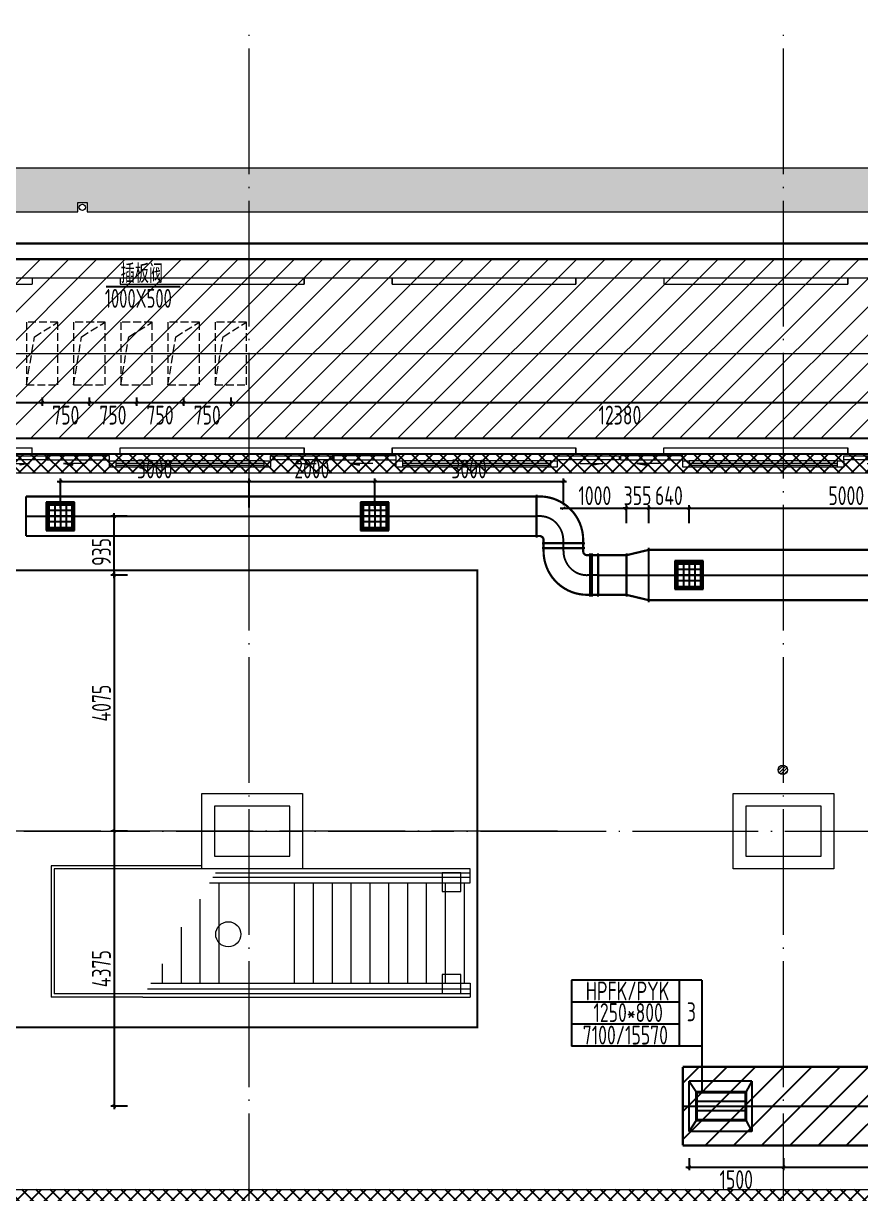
# Model space of a CAD drawing. Extents: x 4 to 13611208, y -605838 to 574722.
# Drawn here: x 13375809 to 13389125, y -14726 to 3890 of the extents above; entities that cross this region are included whole.
import ezdxf
from ezdxf.enums import TextEntityAlignment as Align

# ---------------------------------------------------------------- set-up
doc = ezdxf.new("R2010")
doc.units = 0
doc.header["$LTSCALE"] = 1000
doc.header["$MEASUREMENT"] = 0
for name, pattern in [('_DASH', [0.6, 0.4, -0.2]), ('CENTER2', [28.575, 19.05, -3.175, 3.175, -3.175]), ('CONTINOUS', [0]), ('DASH', [0.35, 0.25, -0.1]), ('DOTE', [2.42, 2, -0.2, 0.02, -0.2])]:
    doc.linetypes.add(name, pattern=pattern)
for name, color, linetype in [('DUCT-D-P中心线', 5, 'CENTER2'), ('DUCT-D-P标注', 7, 'Continuous'), ('DUCT-D-P管', 6, 'Continuous'), ('DUCT-D-P风口', 7, 'Continuous'), ('DUCT-D-S中心线', 5, 'CENTER2'), ('DUCT-D-S标注', 7, 'Continuous'), ('DUCT-D-S法兰', 2, 'Continuous'), ('DUCT-D-S管', 130, 'Continuous'), ('DUCT-D-S管端线', 2, 'Continuous'), ('DUCT-D-S风口', 7, 'Continuous'), ('SDF-标注', 7, 'Continuous')]:
    doc.layers.add(name, color=color, linetype=linetype)
for name, color, linetype, lineweight in [('PSD', 8, 'Continuous', 5), ('SDF-风管', 3, 'Continuous', 20), ('STRAIN', 8, 'Continuous', 5), ('建筑底图', 8, 'Continuous', 13)]:
    doc.layers.add(name, color=color, linetype=linetype, lineweight=lineweight)
doc.styles.add('67', font='gbenor.shx', dxfattribs={"width": 0.7, "bigfont": 'hztxt.shx'})
doc.styles.add('du', font='gbenor.shx', dxfattribs={"width": 0.8, "bigfont": 'hztxt.shx'})
doc.styles.add('RS9', font='gbenor.shx', dxfattribs={"width": 0.8, "height": 300, "bigfont": 'hztxt.shx'})
doc.dimstyles.new('67', dxfattribs={"dimscale": 100, "dimtxt": 3, "dimasz": 0.5, "dimexe": 0.5, "dimexo": 2, "dimgap": 0.5, "dimtad": 2, "dimdec": 0, "dimrnd": 5, "dimzin": 0, "dimdsep": 46, "dimtxsty": 'du', "dimblk": 'ARCHTICK', "dimcen": 0, "dimdle": 0.5, "dimclrd": 256, "dimclre": 256, "dimclrt": 256, "dimazin": 0, "dimtfac": 1, "dimtdec": 0, "dimtix": 1, "dimtmove": 2, "dimatfit": 3, "dimfxl": 100, "dimtolj": 1, "dimtzin": 0, "dimlwd": -1, "dimlwe": -1, "dimarcsym": 0})
pattern_1 = [(45, (-753263.78, -1134969.75), (-33.6759605, 33.6759605), [])]

# ---------------------------------------------------------------- blocks, each defined once
blk = doc.blocks.new('A$C6AAC3FDD')
at = {"layer": 'STRAIN'}
for p, q in [((70462, 2800), (92342, 2800)), ((72052, 2800), (72052, 2700)), ((73452, 2800), (73452, 2700)), ((76377, 2700), (76377, 2800)), ((76377, 2800), (76377, 2700)), ((77777, 2700), (77777, 2800)), ((77777, 2800), (77777, 2700)), ((80702, 2800), (80702, 2700)), ((80702, 2700), (80702, 2800)), ((82102, 2800), (82102, 2700)), ((85027, 2700), (85027, 2800)), ((85027, 2800), (85027, 2700)), ((70562, 2700), (72052, 2700)), ((73452, 2700), (76377, 2700)), ((77777, 2700), (80702, 2700)), ((82102, 2700), (85027, 2700)), ((70562, 100), (72052, 100)), ((72052, 0), (72052, 100)), ((73452, 100), (76377, 100)), ((73452, 0), (73452, 100)), ((76377, 100), (76377, 0)), ((76377, 0), (76377, 100)), ((77777, 100), (80702, 100)), ((77777, 100), (77777, 0)), ((77777, 0), (77777, 100)), ((80702, 0), (80702, 100)), ((80702, 100), (80702, 0)), ((82102, 100), (85027, 100)), ((82102, 0), (82102, 100)), ((85027, 100), (85027, 0)), ((85027, 0), (85027, 100)), ((70462, 0), (92342, 0))]:
    blk.add_line(p, q, dxfattribs=at)
blk = doc.blocks.new('新块')
at = {"layer": 'PSD', "color": 8}
for p, q in [((-1630, 60), (-1270, 60)), ((-1270, 60), (-1418, 34)), ((-1418, 34), (-1418, 60)), ((-730, 60), (-582, 34)), ((-370, 60), (-730, 60)), ((-582, 34), (-582, 60))]:
    blk.add_line(p, q, dxfattribs=at)
for points in [[(-2000, 180), (-1010, 180), (-1010, 120), (-2000, 120)], [(0, 180), (-990, 180), (-990, 120), (0, 120)]]:
    blk.add_lwpolyline(points, close=True, dxfattribs=at)
for points in [[(-1418, 34), (-1418, 60), (-1270, 60)], [(-582, 34), (-582, 60), (-730, 60)]]:
    blk.add_solid(points, dxfattribs=at)
blk = doc.blocks.new('PSD')
at = {"layer": 'PSD', "color": 8}
for p, q in [((74262, 4268), (74362, 4268)), ((74262, 4168), (74262, 4268)), ((74362, 4168), (74262, 4168)), ((74362, 4268), (74362, 4168)), ((76722, 4268), (74362, 4268)), ((74362, 4235), (76722, 4235)), ((74362, 4201), (76722, 4201)), ((76722, 4168), (74362, 4168)), ((81282, 4268), (78922, 4268)), ((78922, 4235), (81282, 4235)), ((78922, 4201), (81282, 4201)), ((81282, 4168), (78922, 4168)), ((85842, 4268), (83482, 4268)), ((83482, 4235), (85842, 4235)), ((83482, 4201), (85842, 4201)), ((85842, 4168), (83482, 4168))]:
    blk.add_line(p, q, dxfattribs=at)
for points in [[(76822, 4168), (76722, 4168), (76722, 4268), (76822, 4268)], [(78923, 4168), (78822, 4168), (78822, 4268), (78923, 4268)], [(81382, 4168), (81282, 4168), (81282, 4268), (81382, 4268)], [(83483, 4168), (83382, 4168), (83382, 4268), (83483, 4268)], [(85942, 4168), (85842, 4168), (85842, 4268), (85942, 4268)]]:
    blk.add_lwpolyline(points, close=True, dxfattribs=at)
at = {"color": 8, "xscale": -1}
for p in [(72262, 4168), (76822, 4168), (81382, 4168), (85942, 4168)]:
    blk.add_blockref('新块', p, dxfattribs=at)
blk = doc.blocks.new('_FZHK')
blk.add_lwpolyline([(-0.5, -0.5), (0.5, -0.5), (0.5, 0.5), (-0.5, 0.5)], close=True)
blk = doc.blocks.new('_YZHK')
blk.add_circle((0, 0), 0.5)
blk = doc.blocks.new('王家畈站给排水平面图20120703-地漏')
at = {"ltscale": 10}
h = blk.add_hatch(dxfattribs=at)
h.set_pattern_fill('ANSI31', color=256, scale=15, style=0)
h.set_pattern_definition(pattern_1)
h.paths.add_polyline_path([(100, 0, 1), (-100, 0, 1)])
blk.add_circle((0, 0), 100)
blk = doc.blocks.new('光谷四路给排水孔洞20150518-地漏')
at = {"ltscale": 10}
h = blk.add_hatch(dxfattribs=at)
h.set_pattern_fill('ANSI31', color=256, scale=15, style=0)
h.set_pattern_definition(pattern_1)
h.paths.add_polyline_path([(100, 0, 1), (-100, 0, 1)])
blk.add_circle((0, 0), 100)
blk = doc.blocks.new('_FZH')
blk.add_lwpolyline([(-0.5, -0.5), (0.5, -0.5), (0.5, 0.5), (-0.5, 0.5)], close=True)
blk = doc.blocks.new('_ArchTick')
at = {"color": 0, "linetype": 'ByBlock', "const_width": 0.4}
blk.add_lwpolyline([(-0.5, -0.5), (0.5, 0.5)], dxfattribs=at)
blk = doc.blocks.new('*D540')
at = {"layer": 'DUCT-D-S标注', "transparency": 16777216}
for p, q in [((13376397, -3823), (13376397, -3348)), ((13379397, -3813), (13379397, -3348)), ((13376347, -3398), (13379447, -3398))]:
    blk.add_line(p, q, dxfattribs=at)
at = {"layer": 'DUCT-D-S标注', "transparency": 16777216, "xscale": 50, "yscale": 50, "zscale": 50, "rotation": 180}
blk.add_blockref('_ArchTick', (13376397, -3398), dxfattribs=at)
at = {"layer": 'DUCT-D-S标注', "transparency": 16777216, "xscale": 50, "yscale": 50, "zscale": 50}
blk.add_blockref('_ArchTick', (13379397, -3398), dxfattribs=at)
at = {"layer": 'DUCT-D-S标注', "transparency": 16777216, "insert": (13377897, -3198), "char_height": 300, "attachment_point": 5, "style": 'du'}
blk.add_mtext('\\A1;3000', dxfattribs=at)
blk = doc.blocks.new('*D541')
at = {"layer": 'DUCT-D-S标注', "transparency": 16777216}
for p, q in [((13379397, -3813), (13379397, -3348)), ((13381397, -3823), (13381397, -3348)), ((13379347, -3398), (13381447, -3398))]:
    blk.add_line(p, q, dxfattribs=at)
at = {"layer": 'DUCT-D-S标注', "transparency": 16777216, "xscale": 50, "yscale": 50, "zscale": 50, "rotation": 180}
blk.add_blockref('_ArchTick', (13379397, -3398), dxfattribs=at)
at = {"layer": 'DUCT-D-S标注', "transparency": 16777216, "xscale": 50, "yscale": 50, "zscale": 50}
blk.add_blockref('_ArchTick', (13381397, -3398), dxfattribs=at)
at = {"layer": 'DUCT-D-S标注', "transparency": 16777216, "insert": (13380397, -3198), "char_height": 300, "attachment_point": 5, "style": 'du'}
blk.add_mtext('\\A1;2000', dxfattribs=at)
blk = doc.blocks.new('*D542')
at = {"layer": 'DUCT-D-S标注', "transparency": 16777216}
for p, q in [((13381397, -3823), (13381397, -3348)), ((13384398, -3750), (13384398, -3348)), ((13381347, -3398), (13384448, -3398))]:
    blk.add_line(p, q, dxfattribs=at)
at = {"layer": 'DUCT-D-S标注', "transparency": 16777216, "xscale": 50, "yscale": 50, "zscale": 50, "rotation": 180}
blk.add_blockref('_ArchTick', (13381397, -3398), dxfattribs=at)
at = {"layer": 'DUCT-D-S标注', "transparency": 16777216, "xscale": 50, "yscale": 50, "zscale": 50}
blk.add_blockref('_ArchTick', (13384398, -3398), dxfattribs=at)
at = {"layer": 'DUCT-D-S标注', "transparency": 16777216, "insert": (13382897, -3198), "char_height": 300, "attachment_point": 5, "style": 'du'}
blk.add_mtext('\\A1;3000', dxfattribs=at)
blk = doc.blocks.new('*D543')
at = {"layer": 'DUCT-D-S标注', "transparency": 16777216}
for p, q in [((13386347, -3823), (13391447, -3823)), ((13386397, -4060), (13386397, -3773)), ((13391397, -4060), (13391397, -3773))]:
    blk.add_line(p, q, dxfattribs=at)
at = {"layer": 'DUCT-D-S标注', "transparency": 16777216, "xscale": 50, "yscale": 50, "zscale": 50, "rotation": 180}
blk.add_blockref('_ArchTick', (13386397, -3823), dxfattribs=at)
at = {"layer": 'DUCT-D-S标注', "transparency": 16777216, "xscale": 50, "yscale": 50, "zscale": 50}
blk.add_blockref('_ArchTick', (13391397, -3823), dxfattribs=at)
at = {"layer": 'DUCT-D-S标注', "transparency": 16777216, "insert": (13388897, -3623), "char_height": 300, "attachment_point": 5, "style": 'du'}
blk.add_mtext('\\A1;5000', dxfattribs=at)
blk = doc.blocks.new('*D553')
at = {"layer": 'DUCT-D-P标注', "transparency": 16777216}
for p, q in [((13386347, -14304), (13387947, -14304)), ((13386397, -14160), (13386397, -14354)), ((13387897, -14160), (13387897, -14354))]:
    blk.add_line(p, q, dxfattribs=at)
at = {"layer": 'DUCT-D-P标注', "transparency": 16777216, "xscale": 50, "yscale": 50, "zscale": 50, "rotation": 180}
blk.add_blockref('_ArchTick', (13386397, -14304), dxfattribs=at)
at = {"layer": 'DUCT-D-P标注', "transparency": 16777216, "xscale": 50, "yscale": 50, "zscale": 50}
blk.add_blockref('_ArchTick', (13387897, -14304), dxfattribs=at)
at = {"layer": 'DUCT-D-P标注', "transparency": 16777216, "insert": (13387147, -14504), "char_height": 300, "attachment_point": 5, "style": 'du'}
blk.add_mtext('\\A1;1500', dxfattribs=at)
blk = doc.blocks.new('*D554')
at = {"layer": 'DUCT-D-P标注', "transparency": 16777216}
for p, q in [((13387847, -14304), (13391447, -14304)), ((13387897, -14160), (13387897, -14354)), ((13391397, -14160), (13391397, -14354))]:
    blk.add_line(p, q, dxfattribs=at)
at = {"layer": 'DUCT-D-P标注', "transparency": 16777216, "xscale": 50, "yscale": 50, "zscale": 50, "rotation": 180}
blk.add_blockref('_ArchTick', (13387897, -14304), dxfattribs=at)
at = {"layer": 'DUCT-D-P标注', "transparency": 16777216, "xscale": 50, "yscale": 50, "zscale": 50}
blk.add_blockref('_ArchTick', (13391397, -14304), dxfattribs=at)
at = {"layer": 'DUCT-D-P标注', "transparency": 16777216, "insert": (13389647, -14504), "char_height": 300, "attachment_point": 5, "style": 'du'}
blk.add_mtext('\\A1;3500', dxfattribs=at)
blk = doc.blocks.new('*D578')
at = {"layer": 'SDF-标注', "ltscale": 0.5, "transparency": 16777216}
for p, q in [((13371637, -2142), (13376157, -2142)), ((13371687, -2060), (13371687, -2192)), ((13376107, -2060), (13376107, -2192))]:
    blk.add_line(p, q, dxfattribs=at)
at = {"layer": 'SDF-标注', "ltscale": 0.5, "transparency": 16777216, "xscale": 50, "yscale": 50, "zscale": 50, "rotation": 180}
blk.add_blockref('_ArchTick', (13371687, -2142), dxfattribs=at)
at = {"layer": 'SDF-标注', "ltscale": 0.5, "transparency": 16777216, "xscale": 50, "yscale": 50, "zscale": 50}
blk.add_blockref('_ArchTick', (13376107, -2142), dxfattribs=at)
at = {"layer": 'SDF-标注', "ltscale": 0.5, "transparency": 16777216, "insert": (13373897, -2342), "char_height": 300, "attachment_point": 5, "style": 'du'}
blk.add_mtext('\\A1;4420', dxfattribs=at)
blk = doc.blocks.new('*D579')
at = {"layer": 'SDF-标注', "ltscale": 0.5, "transparency": 16777216}
for p, q in [((13376057, -2142), (13376907, -2142)), ((13376107, -2060), (13376107, -2192)), ((13376857, -2060), (13376857, -2192))]:
    blk.add_line(p, q, dxfattribs=at)
at = {"layer": 'SDF-标注', "ltscale": 0.5, "transparency": 16777216, "xscale": 50, "yscale": 50, "zscale": 50, "rotation": 180}
blk.add_blockref('_ArchTick', (13376107, -2142), dxfattribs=at)
at = {"layer": 'SDF-标注', "ltscale": 0.5, "transparency": 16777216, "xscale": 50, "yscale": 50, "zscale": 50}
blk.add_blockref('_ArchTick', (13376857, -2142), dxfattribs=at)
at = {"layer": 'SDF-标注', "ltscale": 0.5, "transparency": 16777216, "insert": (13376482, -2342), "char_height": 300, "attachment_point": 5, "style": 'du'}
blk.add_mtext('\\A1;750', dxfattribs=at)
blk = doc.blocks.new('*D580')
at = {"layer": 'SDF-标注', "ltscale": 0.5, "transparency": 16777216}
for p, q in [((13376807, -2142), (13377657, -2142)), ((13376857, -2060), (13376857, -2192)), ((13377607, -2060), (13377607, -2192))]:
    blk.add_line(p, q, dxfattribs=at)
at = {"layer": 'SDF-标注', "ltscale": 0.5, "transparency": 16777216, "xscale": 50, "yscale": 50, "zscale": 50, "rotation": 180}
blk.add_blockref('_ArchTick', (13376857, -2142), dxfattribs=at)
at = {"layer": 'SDF-标注', "ltscale": 0.5, "transparency": 16777216, "xscale": 50, "yscale": 50, "zscale": 50}
blk.add_blockref('_ArchTick', (13377607, -2142), dxfattribs=at)
at = {"layer": 'SDF-标注', "ltscale": 0.5, "transparency": 16777216, "insert": (13377232, -2342), "char_height": 300, "attachment_point": 5, "style": 'du'}
blk.add_mtext('\\A1;750', dxfattribs=at)
blk = doc.blocks.new('*D581')
at = {"layer": 'SDF-标注', "ltscale": 0.5, "transparency": 16777216}
for p, q in [((13377557, -2142), (13378407, -2142)), ((13377607, -2060), (13377607, -2192)), ((13378357, -2060), (13378357, -2192))]:
    blk.add_line(p, q, dxfattribs=at)
at = {"layer": 'SDF-标注', "ltscale": 0.5, "transparency": 16777216, "xscale": 50, "yscale": 50, "zscale": 50, "rotation": 180}
blk.add_blockref('_ArchTick', (13377607, -2142), dxfattribs=at)
at = {"layer": 'SDF-标注', "ltscale": 0.5, "transparency": 16777216, "xscale": 50, "yscale": 50, "zscale": 50}
blk.add_blockref('_ArchTick', (13378357, -2142), dxfattribs=at)
at = {"layer": 'SDF-标注', "ltscale": 0.5, "transparency": 16777216, "insert": (13377982, -2342), "char_height": 300, "attachment_point": 5, "style": 'du'}
blk.add_mtext('\\A1;750', dxfattribs=at)
blk = doc.blocks.new('*D582')
at = {"layer": 'SDF-标注', "ltscale": 0.5, "transparency": 16777216}
for p, q in [((13378307, -2142), (13379157, -2142)), ((13378357, -2060), (13378357, -2192)), ((13379107, -2060), (13379107, -2192))]:
    blk.add_line(p, q, dxfattribs=at)
at = {"layer": 'SDF-标注', "ltscale": 0.5, "transparency": 16777216, "xscale": 50, "yscale": 50, "zscale": 50, "rotation": 180}
blk.add_blockref('_ArchTick', (13378357, -2142), dxfattribs=at)
at = {"layer": 'SDF-标注', "ltscale": 0.5, "transparency": 16777216, "xscale": 50, "yscale": 50, "zscale": 50}
blk.add_blockref('_ArchTick', (13379107, -2142), dxfattribs=at)
at = {"layer": 'SDF-标注', "ltscale": 0.5, "transparency": 16777216, "insert": (13378732, -2342), "char_height": 300, "attachment_point": 5, "style": 'du'}
blk.add_mtext('\\A1;750', dxfattribs=at)
blk = doc.blocks.new('*D583')
at = {"layer": 'SDF-标注', "ltscale": 0.5, "transparency": 16777216}
for p, q in [((13379057, -2142), (13391537, -2142)), ((13379107, -2060), (13379107, -2192)), ((13391487, -2060), (13391487, -2192))]:
    blk.add_line(p, q, dxfattribs=at)
at = {"layer": 'SDF-标注', "ltscale": 0.5, "transparency": 16777216, "xscale": 50, "yscale": 50, "zscale": 50, "rotation": 180}
blk.add_blockref('_ArchTick', (13379107, -2142), dxfattribs=at)
at = {"layer": 'SDF-标注', "ltscale": 0.5, "transparency": 16777216, "xscale": 50, "yscale": 50, "zscale": 50}
blk.add_blockref('_ArchTick', (13391487, -2142), dxfattribs=at)
at = {"layer": 'SDF-标注', "ltscale": 0.5, "transparency": 16777216, "insert": (13385297, -2342), "char_height": 300, "attachment_point": 5, "style": 'du'}
blk.add_mtext('\\A1;12380', dxfattribs=at)
blk = doc.blocks.new('*D653')
at = {"layer": 'DUCT-D-S标注', "transparency": 16777216}
for p, q in [((13377250, -4835), (13377250, -9010)), ((13377466, -4885), (13377200, -4885)), ((13377466, -8960), (13377200, -8960))]:
    blk.add_line(p, q, dxfattribs=at)
at = {"layer": 'DUCT-D-S标注', "transparency": 16777216, "xscale": 50, "yscale": 50, "zscale": 50}
for p, rotation in [((13377250, -4885), 90), ((13377250, -8960), 270)]:
    blk.add_blockref('_ArchTick', p, dxfattribs=dict(at, rotation=rotation))
at = {"layer": 'DUCT-D-S标注', "transparency": 16777216, "insert": (13377050, -6923), "char_height": 300, "attachment_point": 5, "rotation": 90, "style": 'du'}
blk.add_mtext('\\A1;4075', dxfattribs=at)
blk = doc.blocks.new('*D654')
at = {"layer": 'DUCT-D-P标注', "transparency": 16777216}
for p, q in [((13377250, -8910), (13377250, -13385)), ((13377466, -8960), (13377200, -8960)), ((13377466, -13335), (13377200, -13335))]:
    blk.add_line(p, q, dxfattribs=at)
at = {"layer": 'DUCT-D-P标注', "transparency": 16777216, "xscale": 50, "yscale": 50, "zscale": 50}
for p, rotation in [((13377250, -8960), 90), ((13377250, -13335), 270)]:
    blk.add_blockref('_ArchTick', p, dxfattribs=dict(at, rotation=rotation))
at = {"layer": 'DUCT-D-P标注', "transparency": 16777216, "insert": (13377050, -11148), "char_height": 300, "attachment_point": 5, "rotation": 90, "style": 'du'}
blk.add_mtext('\\A1;4375', dxfattribs=at)
blk = doc.blocks.new('*D662')
at = {"layer": 'DUCT-D-S标注', "transparency": 16777216}
for p, q in [((13385399, -3823), (13385349, -3823)), ((13385399, -4060), (13385399, -3773)), ((13385399, -3823), (13385755, -3823)), ((13385755, -4060), (13385755, -3773)), ((13385755, -3823), (13385805, -3823))]:
    blk.add_line(p, q, dxfattribs=at)
at = {"layer": 'DUCT-D-S标注', "transparency": 16777216, "xscale": 50, "yscale": 50, "zscale": 50}
blk.add_blockref('_ArchTick', (13385399, -3823), dxfattribs=at)
at = {"layer": 'DUCT-D-S标注', "transparency": 16777216, "xscale": 50, "yscale": 50, "zscale": 50, "rotation": 180}
blk.add_blockref('_ArchTick', (13385755, -3823), dxfattribs=at)
at = {"layer": 'DUCT-D-S标注', "transparency": 16777216, "insert": (13385577, -3623), "char_height": 300, "attachment_point": 5, "style": 'du'}
blk.add_mtext('\\A1;355', dxfattribs=at)
blk = doc.blocks.new('*D663')
at = {"layer": 'DUCT-D-S标注', "transparency": 16777216}
for p, q in [((13385705, -3823), (13386447, -3823)), ((13385755, -4060), (13385755, -3773)), ((13386397, -4060), (13386397, -3773))]:
    blk.add_line(p, q, dxfattribs=at)
at = {"layer": 'DUCT-D-S标注', "transparency": 16777216, "xscale": 50, "yscale": 50, "zscale": 50, "rotation": 180}
blk.add_blockref('_ArchTick', (13385755, -3823), dxfattribs=at)
at = {"layer": 'DUCT-D-S标注', "transparency": 16777216, "xscale": 50, "yscale": 50, "zscale": 50}
blk.add_blockref('_ArchTick', (13386397, -3823), dxfattribs=at)
at = {"layer": 'DUCT-D-S标注', "transparency": 16777216, "insert": (13386076, -3623), "char_height": 300, "attachment_point": 5, "style": 'du'}
blk.add_mtext('\\A1;640', dxfattribs=at)
blk = doc.blocks.new('A$C321F08AF')
at = {"layer": '建筑底图', "color": 0, "linetype": 'DASH', "ltscale": 0.5}
for points in [[(1960, -2450), (1960, -3450), (2460, -3450), (2460, -2450)], [(2710, -2450), (2710, -3450), (3210, -3450), (3210, -2450)], [(3460, -2450), (3460, -3450), (3960, -3450), (3960, -2450)], [(4210, -2450), (4210, -3450), (4710, -3450), (4710, -2450)], [(4960, -2450), (4960, -3450), (5460, -3450), (5460, -2450)]]:
    blk.add_lwpolyline(points, close=True, dxfattribs=at)
for points in [[(1960, -3450), (2087, -2686), (2460, -2450)], [(2710, -3450), (2837, -2686), (3210, -2450)], [(3460, -3450), (3587, -2686), (3960, -2450)], [(4210, -3450), (4337, -2686), (4710, -2450)], [(4960, -3450), (5087, -2686), (5460, -2450)]]:
    blk.add_lwpolyline(points, dxfattribs=at)
blk = doc.blocks.new('*D1787')
at = {"layer": 'DUCT-D-S标注', "transparency": 16777216}
for p, q in [((13384348, -3823), (13385449, -3823)), ((13384398, -3750), (13384398, -3773)), ((13385399, -3860), (13385399, -3773))]:
    blk.add_line(p, q, dxfattribs=at)
at = {"layer": 'DUCT-D-S标注', "transparency": 16777216, "xscale": 50, "yscale": 50, "zscale": 50, "rotation": 180}
blk.add_blockref('_ArchTick', (13384398, -3823), dxfattribs=at)
at = {"layer": 'DUCT-D-S标注', "transparency": 16777216, "xscale": 50, "yscale": 50, "zscale": 50}
blk.add_blockref('_ArchTick', (13385399, -3823), dxfattribs=at)
at = {"layer": 'DUCT-D-S标注', "transparency": 16777216, "insert": (13384898, -3623), "char_height": 300, "attachment_point": 5, "style": 'du'}
blk.add_mtext('\\A1;1000', dxfattribs=at)
blk = doc.blocks.new('*D1788')
at = {"layer": 'DUCT-D-S标注', "transparency": 16777216}
for p, q in [((13377250, -4935), (13377250, -3900)), ((13377458, -3950), (13377200, -3950)), ((13377466, -4885), (13377200, -4885))]:
    blk.add_line(p, q, dxfattribs=at)
at = {"layer": 'DUCT-D-S标注', "transparency": 16777216, "xscale": 50, "yscale": 50, "zscale": 50}
for p, rotation in [((13377250, -3950), 90), ((13377250, -4885), 270)]:
    blk.add_blockref('_ArchTick', p, dxfattribs=dict(at, rotation=rotation))
at = {"layer": 'DUCT-D-S标注', "transparency": 16777216, "insert": (13377050, -4518), "char_height": 300, "attachment_point": 5, "rotation": 90, "style": 'du'}
blk.add_mtext('\\A1;935', dxfattribs=at)
blk = doc.blocks.new('$风口$00000107')
for p, q in [((100, 100), (-100, 100)), ((-100, 100), (-88, 88)), ((-100, 100), (-100, -100)), ((88, 88), (-88, 88)), ((-88, 88), (-88, -88)), ((-88, 88), (-80, 80)), ((80, 80), (88, 88)), ((100, 100), (88, 88)), ((88, -88), (88, 88)), ((100, -100), (100, 100)), ((-80, 80), (80, 80)), ((-80, -80), (-80, 80)), ((80, 40), (-80, 40)), ((-40, 80), (-40, -80)), ((0, 80), (0, -80)), ((40, 80), (40, -80)), ((80, 80), (80, -80)), ((-88, -88), (-80, -80)), ((80, 0), (-80, 0)), ((80, -40), (-80, -40)), ((-80, -80), (80, -80)), ((80, -80), (88, -88)), ((-100, -100), (-88, -88)), ((-100, -100), (100, -100)), ((88, -88), (-88, -88)), ((100, -100), (88, -88))]:
    blk.add_line(p, q)
blk = doc.blocks.new('$风口$00000108')
for p, q in [((-250, 135), (-190, 75)), ((-250, -135), (-250, 135)), ((250, 135), (200, 75)), ((250, 135), (250, -135)), ((200, 25), (-190, 25)), ((200, -25), (-190, -25)), ((-250, -135), (-190, -75)), ((200, -75), (250, -135)), ((250, -135), (-250, -135))]:
    blk.add_line(p, q)
at = {"linetype": 'Continuous'}
blk.add_line((250, 135), (-250, 135), dxfattribs=at)
at = {"lineweight": 40}
for p, q in [((-190, 75), (200, 75)), ((-190, -75), (-190, 75)), ((200, 75), (200, -75)), ((-190, -75), (200, -75))]:
    blk.add_line(p, q, dxfattribs=at)

msp = doc.modelspace()

# ---------------------------------------------------------------- hatches: boundary and pattern name
at = {"layer": 'DUCT-D-P管'}
h = msp.add_hatch(dxfattribs=at)
h.set_pattern_fill('ANSI31', color=8, scale=200)
h.set_pattern_definition([(45, (0, -64034.87), (-224.506403, 224.506403), [])])
h.paths.add_polyline_path([(13431147.1, -9760.3), (13429822.3, -9760.3), (13429822.3, -10385.3), (13431147.1, -10385.3)])
h.paths.add_polyline_path([(13431147.1, -10385.3), (13429822.3, -10385.3), (13429822.3, -11010.3), (13431147.1, -11010.3)])
edge = h.paths.add_edge_path()
edge.add_line((13429822.1, -9760.3), (13428272.1, -9760.3))
edge.add_line((13428272.1, -9760.3), (13428272.1, -11310.3))
edge.add_line((13428272.1, -11310.3), (13428897.1, -11310.3))
edge.add_line((13428897.1, -11310.3), (13428897.1, -11260.3))
edge.add_arc((13429772.1, -11260.3), 875, 90, 180, ccw=False)
edge.add_line((13429772.1, -10385.3), (13429822.1, -10385.3))
edge.add_line((13429822.1, -10385.3), (13429822.1, -9760.3))
edge = h.paths.add_edge_path(flags=17)
edge.add_line((13429822.1, -10385.3), (13429772.1, -10385.3))
edge.add_arc((13429772.1, -11260.3), 875, 90, 180)
edge.add_line((13428897.1, -11260.3), (13428897.1, -11310.3))
edge.add_line((13428897.1, -11310.3), (13429522.1, -11310.3))
edge.add_line((13429522.1, -11310.3), (13429522.1, -11260.3))
edge.add_arc((13429772.1, -11260.3), 250, 90, 180, ccw=False)
edge.add_line((13429772.1, -11010.3), (13429822.1, -11010.3))
edge.add_line((13429822.1, -11010.3), (13429822.1, -10385.3))
h.paths.add_polyline_path([(13428897.1, -11310.5), (13428272.1, -11310.5), (13428272.1, -12410.1), (13428897.1, -12410.1)])
h.paths.add_polyline_path([(13429522.1, -11310.5), (13428897.1, -11310.5), (13428897.1, -12410.1), (13429522.1, -12410.1)])
edge = h.paths.add_edge_path()
edge.add_line((13428897.1, -12460.3), (13428897.1, -12410.3))
edge.add_line((13428897.1, -12410.3), (13428272.1, -12410.3))
edge.add_line((13428272.1, -12410.3), (13428272.1, -12460.3))
edge.add_arc((13428022.1, -12460.3), 250, -90, 0, ccw=False)
edge.add_line((13428022.1, -12710.3), (13427972.1, -12710.3))
edge.add_line((13427972.1, -12710.3), (13427972.1, -13335.3))
edge.add_line((13427972.1, -13335.3), (13428022.1, -13335.3))
edge.add_arc((13428022.1, -12460.3), 875, 270, 360)
edge = h.paths.add_edge_path()
edge.add_line((13429522.1, -12410.3), (13428897.1, -12410.3))
edge.add_line((13428897.1, -12410.3), (13428897.1, -12460.3))
edge.add_arc((13428022.1, -12460.3), 875, 270, 360, ccw=False)
edge.add_line((13428022.1, -13335.3), (13427972.1, -13335.3))
edge.add_line((13427972.1, -13335.3), (13427972.1, -13960.3))
edge.add_line((13427972.1, -13960.3), (13429522.1, -13960.3))
edge.add_line((13429522.1, -13960.3), (13429522.1, -12410.3))
h.paths.add_polyline_path([(13427971.9, -12710.3), (13386297.1, -12710.3), (13386297.1, -13335.3), (13427971.9, -13335.3)])
h.paths.add_polyline_path([(13427971.9, -13335.3), (13386297.1, -13335.3), (13386297.1, -13960.3), (13427971.9, -13960.3)])
at = {"layer": '建筑底图'}
h = msp.add_hatch(dxfattribs=at)
h.set_pattern_fill('钢筋混凝土', color=8, scale=100, style=0)
h.set_pattern_definition([(45, (793255.26, 9e-08), (-176.7766953, 176.7766953), []), (50, (793255.26, 9e-08), (717.260183, -62.752135), [75, -825]), (355, (793255.26, 9e-08), (-138.751334, 752.192134), [60, -660]), (100.4514, (793315, -5.2), (578.50938, 689.439542), [63.74019, -701.14211]), (46.1842, (793255.26, 200), (1067.24105, -165.519014), [112.5, -1237.5]), (96.6356, (793344.2, 186.2), (934.662706, 974.11787), [95.61029, -1051.713]), (351.1842, (793255.3, 200), (934.661945, 974.1186), [90, -990]), (21, (793355.26, 150), (596.907052, -402.61889), [75, -825]), (326, (793355.26, 150), (243.31533, 725.150045), [60, -660]), (71.4514, (793405, 116.45), (840.22263, 322.530497), [63.74019, -701.14211]), (37.5, (793255.26, 9e-08), (12.1598553, 332.893854), [0, -652, 0, -670, 0, -662.5]), (7.5, (793255.26, 9e-08), (263.069537, 394.411712), [0, -382, 0, -637, 0, -252.5]), (327.5, (793032.26, 9e-08), (533.822436, -22.554872), [0, -250, 0, -780, 0, -1035]), (317.5, (792932.26, 9e-08), (583.18617, 100.104982), [0, -325, 0, -518, 0, -735])])
h.paths.add_polyline_path([(13122497.4, -13710.3), (13121697.4, -13710.3), (13121697.4, -15460.3), (13121787.4, -17303.4), (13122586.5, -17265.7), (13122497.4, -15440.7)])
h.paths.add_polyline_path([(13121697.4, -4210.3), (13122497.4, -4210.3), (13122497.4, -2478.9), (13122573.5, -843.5), (13121774.4, -806.3), (13121697.4, -2460.3)])
h.paths.add_polyline_path([(13168947.4, -21010.3), (13168947.4, -21710.3), (13207597.4, -21710.3), (13207597.4, -20160.3), (13281197.4, -20160.3), (13281197.4, -19460.3), (13206897.4, -19460.3), (13206897.4, -21010.3)])
h.paths.add_polyline_path([(13168947.4, 3789.7), (13168947.4, 3089.7), (13206897.4, 3089.7), (13206897.4, 1539.7), (13281197.4, 1539.7), (13281197.4, 2239.7), (13207597.4, 2239.7), (13207597.4, 3789.7)])
h.paths.add_polyline_path([(13473697.4, -4551.4), (13472897.4, -4551.4), (13472897.4, -13160.3), (13473697.4, -13160.3)])
h.paths.add_polyline_path([(13473697.4, 2261.9), (13472897.4, 2261.9), (13472897.4, 2248.6), (13473697.4, 2248.6)])
h.paths.add_polyline_path([(13354022.4, 889.7), (13354022.4, 1039.7), (13354172.4, 1039.7), (13354172.4, 889.7), (13376672.4, 889.7), (13376672.4, 1039.7), (13376822.4, 1039.7), (13376822.4, 889.7), (13398547.4, 889.7), (13398547.4, 1039.7), (13398697.4, 1039.7), (13398697.4, 889.7), (13422497.4, 889.7), (13422497.4, 1089.7), (13453297.4, 1089.7), (13453297.4, 1789.7), (13421797.4, 1789.7), (13421797.4, 1589.7), (13349146.3, 1589.7), (13349146.3, 889.7)])
h.paths.add_polyline_path([(13332922.4, 889.7), (13332922.4, 1039.7), (13333072.4, 1039.7), (13333072.4, 889.7), (13349146.3, 889.7), (13349146.3, 1589.7), (13311597.4, 1589.7), (13311597.4, 889.7)])
h.paths.add_polyline_path([(13332922.4, -18960.3), (13332922.4, -18810.3), (13311597.4, -18810.3), (13311597.4, -19510.3), (13349146.3, -19510.3), (13349146.3, -18810.3), (13333072.4, -18810.3), (13333072.4, -18960.3)])
h.paths.add_polyline_path([(13376672.4, -18960.3), (13376672.4, -18810.3), (13354172.4, -18810.3), (13354172.4, -18960.3), (13354022.4, -18960.3), (13354022.4, -18810.3), (13349146.3, -18810.3), (13349146.3, -19510.3), (13438197.4, -19510.3), (13438197.4, -19710.3), (13453297.4, -19710.3), (13453297.4, -19010.3), (13438897.4, -19010.3), (13438897.4, -18810.3), (13436422.6, -18810.3), (13436422.6, -18960.3), (13436272.6, -18960.3), (13436272.6, -18810.3), (13433472, -18810.3), (13433472, -18960.3), (13433322, -18960.3), (13433322, -18810.3), (13430973.4, -18810.3), (13430973.4, -18960.3), (13430823.4, -18960.3), (13430823.4, -18810.3), (13420572.4, -18810.3), (13420572.4, -18960.3), (13420422.4, -18960.3), (13420422.4, -18810.3), (13376822.4, -18810.3), (13376822.4, -18960.3)])
at = {"layer": '建筑底图', "linetype": 'DASH'}
h = msp.add_hatch(dxfattribs=at)
h.set_pattern_fill('ANSI31', color=8, scale=200, style=0)
h.set_pattern_definition([(45, (793255.26, 9e-08), (-224.506403, 224.506403), [])])
h.paths.add_polyline_path([(13310147.4, 139.7), (13455372.4, 139.7), (13455372.4, -2710.3), (13310147.4, -2710.3)])
h = msp.add_hatch(dxfattribs=at)
h.set_pattern_fill('ANSI31', color=8, scale=200, style=0)
h.set_pattern_definition([(45, (793255.26, 9e-08), (-224.506403, 224.506403), [])])
h.paths.add_polyline_path([(13310147.4, 139.7), (13455372.4, 139.7), (13455372.4, -2710.3), (13310147.4, -2710.3)])
at = {"layer": '建筑底图', "lineweight": -3}
h = msp.add_hatch(dxfattribs=at)
h.set_pattern_fill('ANSI37', color=8, scale=100, style=0)
h.set_pattern_definition([(45, (15148904.22, -89453.28), (-112.253202, 112.253202), []), (135, (15148904.22, -89453.28), (-112.253202, -112.253202), [])])
h.paths.add_polyline_path([(13305897.4, -5960.3), (13305897.4, -3260.3), (13441897.4, -3260.3), (13441897.4, -5960.3), (13442397.4, -5960.3), (13442397.4, -2960.3), (13305397.4, -2960.3), (13305397.4, -5974.8)])
h = msp.add_hatch(dxfattribs=at)
h.set_pattern_fill('ANSI37', color=8, scale=100, style=0)
h.set_pattern_definition([(45, (793255.26, 9e-08), (-112.2532016, 112.2532015), []), (135, (793255.26, 9e-08), (-112.2532015, -112.2532016), [])])
h.paths.add_polyline_path([(13305897.4, -11960.3), (13305897.4, -14660.3), (13441897.4, -14660.3), (13441897.4, -11960.3), (13442397.4, -11960.3), (13442397.4, -14960.3), (13305397.4, -14960.3), (13305397.4, -11960.3)])

# ---------------------------------------------------------------- linework, layer by layer
at = {"layer": 'DUCT-D-P中心线'}
msp.add_line((13386297.1, -13335.3), (13427971.9, -13335.3), dxfattribs=at)
at = {"layer": 'DUCT-D-P标注'}
for p, q in [((13386600.9, -11331, 3800), (13384525.9, -11331, 3800)), ((13384525.9, -11331, 3800), (13384525.9, -12381, 3800)), ((13386241, -11331, 3800), (13386241, -12381, 3800)), ((13386600.9, -11331, 3800), (13386600.9, -13133.3, 3800)), ((13386241, -11681, 3800), (13384525.9, -11681, 3800)), ((13386241, -12031, 3800), (13384525.9, -12031, 3800)), ((13386600.9, -12381, 3800), (13384525.9, -12381, 3800))]:
    msp.add_line(p, q, dxfattribs=at)
at = {"layer": 'DUCT-D-P标注', "linetype": '_DASH', "ltscale": 10, "const_width": 30}
msp.add_lwpolyline([(13383027.4, -12080.3), (13364927.4, -12080.3), (13364927.4, -4810.3), (13383027.4, -4810.3)], close=True, dxfattribs=at)
at = {"layer": 'DUCT-D-P管', "const_width": 35}
for points in [[(13427971.9, -12710.3), (13386297.1, -12710.3)], [(13386297.1, -12710.3), (13386297.1, -13960.3)], [(13386297.1, -13960.3), (13427971.9, -13960.3)]]:
    msp.add_lwpolyline(points, dxfattribs=at)
at = {"layer": 'DUCT-D-S中心线'}
for p, q in [((13375850.9, -3950.3), (13383969.4, -3950.3)), ((13384019.6, -3950.3), (13383969.6, -3950.3)), ((13384397.6, -4378.3), (13384397.6, -4328.3)), ((13384397.6, -4457.1), (13384397.6, -4378.5)), ((13384397.6, -4507.3), (13384397.6, -4457.3)), ((13384825.6, -4885.3), (13384775.6, -4885.3)), ((13384849.6, -4885.3), (13384825.8, -4885.3)), ((13384849.9, -4885.3), (13384849.8, -4885.3)), ((13384949.9, -4885.3), (13384949.8, -4885.3)), ((13384950.1, -4885.3), (13385399.5, -4885.3)), ((13385399.5, -4885.3), (13385754.5, -4885.3)), ((13385754.7, -4885.3), (13400394.7, -4885.3))]:
    msp.add_line(p, q, dxfattribs=at)
for centre, radius, start, end in [((13384019.6, -4328.3), 378, 360, 89.99987), ((13384775.6, -4507.3), 378, 180, 270), ((13384849.9, -2830971.9), 2826086.7, 89.9979763, 90)]:
    msp.add_arc(centre, radius, start, end, dxfattribs=at)
at = {"layer": 'DUCT-D-S法兰'}
for p, q in [((13383969.5, -3610.3), (13383969.5, -4290.3)), ((13384057.6, -4378.4), (13384737.6, -4378.4)), ((13384737.6, -4457.2), (13384057.6, -4457.2)), ((13385754.6, -5315.3), (13385754.6, -4455.3)), ((13384825.7, -5225.3), (13384825.7, -4545.3)), ((13384849.7, -4545.3), (13384849.7, -5225.3)), ((13384949.9, -5225.3), (13384950, -4545.3)), ((13385399.4, -4545.3), (13385399.4, -5225.3))]:
    msp.add_line(p, q, dxfattribs=at)
at = {"layer": 'DUCT-D-S法兰', "color": 18, "true_color": 0x000000}
for p in [(13383969.4, -3950.3, 3900), (13383969.6, -3950.3, 3900), (13384397.6, -4378.3, 3900), (13384397.6, -4378.5, 3900), (13384397.6, -4457.1, 3900), (13384397.6, -4457.3, 3900), (13384825.6, -4885.3, 3900), (13384825.8, -4885.3, 3900), (13384849.6, -4885.3, 3900), (13384849.8, -4885.3, 3900), (13384949.9, -4885.3, 3900), (13384950.1, -4885.3, 3900), (13385399.3, -4885.3, 3900), (13385399.5, -4885.3, 3900), (13385754.5, -4885.3, 3950), (13385754.7, -4885.3, 3950)]:
    msp.add_point(p, dxfattribs=at)
at = {"layer": 'DUCT-D-S管', "const_width": 35}
for points in [[(13383969.4, -3635.3), (13375850.9, -3635.3)], [(13375850.9, -3635.3), (13375850.9, -4265.3)], [(13383969.4, -4265.3), (13383969.4, -3635.3)], [(13384019.6, -3635.3), (13383969.6, -3635.3)], [(13375850.9, -4265.3), (13383969.4, -4265.3)], [(13383969.6, -4265.3), (13384019.6, -4265.3)], [(13384082.6, -4328.3), (13384082.6, -4378.3)], [(13384712.6, -4378.5), (13384082.6, -4378.5)], [(13384082.6, -4378.5), (13384082.6, -4457.1)], [(13384082.6, -4457.1), (13384712.6, -4457.1)], [(13384082.6, -4507.3), (13384082.6, -4457.3)], [(13384712.6, -4378.3), (13384712.6, -4328.3)], [(13384712.6, -4457.1), (13384712.6, -4378.5)], [(13384712.6, -4457.3), (13384712.6, -4507.3)], [(13384775.6, -4570.3), (13384825.6, -4570.3)], [(13384849.6, -4570.3), (13384825.8, -4570.3)], [(13384825.8, -4570.3), (13384825.8, -5200.3)], [(13384849.6, -5200.3), (13384849.6, -4570.3)], [(13384849.9, -4570.3), (13384849.8, -4570.3)], [(13384949.9, -4570.3), (13384949.8, -4570.3)], [(13384950.1, -4570.3), (13384950, -5200.3)], [(13385399.6, -4570.3), (13384950.1, -4570.3)], [(13385399.5, -4570.3), (13385754.5, -4485.3)], [(13385399.5, -5200.3), (13385399.6, -4570.3)], [(13400394.7, -4485.3), (13385754.7, -4485.3)], [(13385754.7, -4485.3), (13385754.7, -5285.3)], [(13384825.6, -5200.3), (13384775.6, -5200.3)], [(13384825.8, -5200.3), (13384849.6, -5200.3)], [(13384849.8, -5200.3), (13384849.9, -5200.3)], [(13384949.7, -5200.3), (13384949.8, -5200.3)], [(13384950, -5200.3), (13385399.5, -5200.3)], [(13385399.5, -5200.3), (13385754.5, -5285.3)], [(13385754.7, -5285.3), (13400394.7, -5285.3)]]:
    msp.add_lwpolyline(points, dxfattribs=at)
for points in [[(13384712.6, -4328.3, 0.4142129), (13384019.6, -3635.3)], [(13384082.6, -4328.3, 0.4142129), (13384019.6, -4265.3)], [(13384949.8, -4570.3, 0.0000088), (13384849.9, -4570.3)], [(13384949.7, -5200.3, 0.0000088), (13384849.9, -5200.3)]]:
    msp.add_lwpolyline(points, format="xyb", dxfattribs=at)
at = {"layer": 'DUCT-D-S管', "extrusion": (0, 0, -1), "const_width": 35}
for points in [[(-13384775.6, -5200.3, 0.4142136), (-13384082.6, -4507.3)], [(-13384775.6, -4570.3, 0.4142136), (-13384712.6, -4507.3)]]:
    msp.add_lwpolyline(points, format="xyb", dxfattribs=at)
at = {"layer": 'DUCT-D-S管', "color": 18, "true_color": 0x000000}
for p in [(13383969.6, -3950.3, 3900), (13384397.6, -4378.3, 3900), (13384397.6, -4457.3, 3900), (13384825.6, -4885.3, 3900), (13384849.8, -4885.3, 3900), (13384949.9, -4885.3, 3900), (13385399.5, -4885.3, 3900), (13385754.5, -4885.3, 3950)]:
    msp.add_point(p, dxfattribs=at)
at = {"layer": 'DUCT-D-S管端线'}
for p, q in [((13383969.6, -3635.3), (13383969.6, -4265.3)), ((13384712.6, -4378.3), (13384082.6, -4378.3)), ((13384082.6, -4457.3), (13384712.6, -4457.3)), ((13384825.6, -5200.3), (13384825.6, -4570.3)), ((13384849.8, -4570.3), (13384849.8, -5200.3)), ((13384949.9, -4570.3), (13384949.8, -5200.3)), ((13385399.5, -4570.3), (13385399.5, -5200.3)), ((13385754.5, -5285.3), (13385754.5, -4485.3))]:
    msp.add_line(p, q, dxfattribs=at)
at = {"layer": 'SDF-标注', "ltscale": 0.5}
msp.add_line((13377126, -293.7), (13378301.3, -293.7), dxfattribs=at)
at = {"layer": 'SDF-风管', "const_width": 35}
for points, elevation in [([(13455221.7, -2960.3), (13455622.1, -2960.3), (13455622.1, 389.7), (13310397.1, 389.7), (13310397.1, 1039.7), (13270747.1, 1039.7), (13270747.1, -2960.3)], 8250), ([(13321547.3, -2710.3), (13426247.5, -2710.3)], 4115)]:
    msp.add_lwpolyline(points, dxfattribs=dict(at, elevation=elevation))
for points in [[(13455372.1, -2710.3), (13455372.1, 139.7), (13310147.1, 139.7), (13310147.1, 789.7), (13270997.1, 789.7), (13270997.1, -2710.3), (13272122.1, -2710.3)], [(13321547.3, -2960.3), (13426247.5, -2960.3)]]:
    msp.add_lwpolyline(points, dxfattribs=at)
at = {"layer": '建筑底图', "color": 8, "linetype": 'DOTE'}
for p, q in [((13379397.4, -22710.3), (13379397.4, 3889.7)), ((13387897.4, -22710.3), (13387897.4, 3889.7)), ((13354172.4, 889.7), (13376672.4, 889.7)), ((13376822.4, 889.7), (13398547.4, 889.7)), ((13119297.4, -8960.3), (13476260, -8960.3)), ((13384301.6, -8960.3), (13363151.6, -8960.3))]:
    msp.add_line(p, q, dxfattribs=at)
at = {"layer": '建筑底图', "color": 8}
for p, q in [((13311597.4, 1589.7), (13421797.4, 1589.7)), ((13354172.4, 889.7), (13376672.4, 889.7)), ((13376822.4, 889.7), (13398547.4, 889.7)), ((13303897.4, -2960.3), (13443897.4, -2960.3)), ((13383027.4, -4810.3), (13364927.4, -4810.3)), ((13383027.4, -12080.3), (13383027.4, -4810.3)), ((13382917.4, -9560.3), (13378898.3, -9560.3)), ((13382917.4, -9780.3), (13382917.4, -9560.3)), ((13378769.9, -9780.3), (13382917.4, -9780.3)), ((13378917.4, -9780.3), (13378917.4, -11380.3)), ((13380117.4, -9780.3), (13380117.4, -11380.3)), ((13380417.4, -9780.3), (13380417.4, -11380.3)), ((13380717.4, -9780.3), (13380717.4, -11380.3)), ((13381017.4, -9780.3), (13381017.4, -11380.3)), ((13381317.4, -9780.3), (13381317.4, -11380.3)), ((13381617.4, -9780.3), (13381617.4, -11380.3)), ((13381917.4, -9780.3), (13381917.4, -11380.3)), ((13382217.4, -9780.3), (13382217.4, -11380.3)), ((13382517.4, -9780.3), (13382517.4, -11380.3)), ((13382817.4, -9780.3), (13382817.4, -11380.3)), ((13378617.4, -10041.7), (13378617.4, -11380.3)), ((13378317.4, -10489.6), (13378317.4, -11380.3)), ((13378017.4, -11069.8), (13378017.4, -11380.3)), ((13377836.2, -11380.3), (13382917.4, -11380.3)), ((13382917.4, -11380.3), (13382917.4, -11600.3)), ((13377707.8, -11600.3), (13382917.4, -11600.3)), ((13364927.4, -12080.3), (13383027.4, -12080.3))]:
    msp.add_line(p, q, dxfattribs=at)
at = {"layer": '建筑底图', "color": 8, "linetype": 'DASH'}
for p, q in [((13310397.4, 389.7), (13455622.4, 389.7)), ((13310147.4, 139.7), (13455372.4, 139.7)), ((13270997.4, -2710.3), (13455372.4, -2710.3)), ((13270997.4, -2960.3), (13455622.4, -2960.3))]:
    msp.add_line(p, q, dxfattribs=at)
at = {"layer": '建筑底图', "color": 8, "ltscale": 500}
for p, q in [((13376249.3, -9510.3), (13376249.3, -11600.3)), ((13378647.4, -9510.3), (13376249.3, -9510.3)), ((13376299.3, -9560.3), (13376299.3, -11550.3)), ((13378647.4, -9560.3), (13376299.3, -9560.3)), ((13377707.8, -11600.3), (13376249.3, -11600.3)), ((13377737, -11550.3), (13376299.3, -11550.3))]:
    msp.add_line(p, q, dxfattribs=at)
at = {"layer": '建筑底图', "color": 8, "lineweight": 0}
for p, q in [((13378863.3, -9620.3), (13382917.4, -9620.3)), ((13378822.5, -9690.3), (13382917.4, -9690.3)), ((13377696.1, -11540.3), (13382917.4, -11540.3)), ((13377783.6, -11470.3), (13382917.4, -11470.3))]:
    msp.add_line(p, q, dxfattribs=at)
at = {"layer": '建筑底图', "color": 8}
msp.add_lwpolyline([(13376672.4, 889.7), (13376672.4, 1039.7), (13376822.4, 1039.7), (13376822.4, 889.7)], dxfattribs=at)
at = {"layer": '建筑底图', "color": 8, "ltscale": 0.1, "flags": 128}
msp.add_lwpolyline([(13249690.1, -1360.3), (13434274.3, -1360.3)], dxfattribs=at)
at = {"layer": '建筑底图', "color": 8}
for points in [[(13305897.4, -5960.3), (13305897.4, -3260.3), (13441897.4, -3260.3), (13441897.4, -5960.3), (13442397.4, -5960.3), (13442397.4, -2960.3), (13305397.4, -2960.3), (13305397.4, -5974.8)], [(13378647.4, -9560.3), (13378647.4, -8360.3), (13380247.4, -8360.3), (13380247.4, -9560.3)], [(13388697.4, -9560.3), (13387097.4, -9560.3), (13387097.4, -8360.3), (13388697.4, -8360.3)], [(13305897.4, -11960.3), (13305897.4, -14660.3), (13441897.4, -14660.3), (13441897.4, -11960.3), (13442397.4, -11960.3), (13442397.4, -14960.3), (13305397.4, -14960.3), (13305397.4, -11960.3)]]:
    msp.add_lwpolyline(points, close=True, dxfattribs=at)
msp.add_circle((13376747.4, 964.7), 50, dxfattribs=at)
at = {"layer": '建筑底图', "color": 8, "ltscale": 2}
msp.add_circle((13387887.4, -7985.3), 75, dxfattribs=at)
at = {"layer": '建筑底图', "color": 8, "linetype": 'CONTINOUS', "ltscale": 3.5}
msp.add_circle((13387887.4, -7985.3), 75, dxfattribs=at)

# ---------------------------------------------------------------- block references
at = {"layer": 'DUCT-D-P风口', "xscale": 2, "yscale": 2.962962962962963}
msp.add_blockref('$风口$00000108', (13386897.1, -13335.3, 3350), dxfattribs=at)
at = {"layer": 'DUCT-D-S风口', "xscale": 2.25, "yscale": 2.25}
for p in [(13376397.1, -3950.3, 3550), (13381397.1, -3950.3, 3550), (13386397.1, -4885.3, 3550)]:
    msp.add_blockref('$风口$00000107', p, dxfattribs=at)
at = {"layer": 'SDF-标注', "ltscale": 0.5}
msp.add_blockref('A$C321F08AF', (13373897.1, 1589.7), dxfattribs=at)
at = {"layer": '建筑底图', "color": 8, "ltscale": 10}
msp.add_blockref('A$C6AAC3FDD', (13303895.9, -2960.3), dxfattribs=at)
at = {"layer": '建筑底图', "color": 8}
msp.add_blockref('PSD', (13302915, -7338.4), dxfattribs=at)
at = {"layer": '建筑底图', "color": 8, "ltscale": 2, "xscale": 0.7499999999999998, "yscale": 0.7499999999999998, "zscale": 0.7499999999999998}
msp.add_blockref('王家畈站给排水平面图20120703-地漏', (13387887.4, -7985.3), dxfattribs=at)
at = {"layer": '建筑底图', "color": 8, "linetype": 'CONTINOUS', "ltscale": 3.5, "xscale": 0.7499999999999998, "yscale": 0.7499999999999998, "zscale": 0.7499999999999998}
msp.add_blockref('光谷四路给排水孔洞20150518-地漏', (13387887.4, -7985.3), dxfattribs=at)
at = {"layer": '建筑底图', "color": 8, "xscale": 1200, "yscale": 800, "zscale": 800}
for p in [(13379447.4, -8960.3), (13387897.4, -8960.3)]:
    msp.add_blockref('_FZH', p, dxfattribs=at)
at = {"layer": '建筑底图', "color": 8, "linetype": 'DASH', "ltscale": 0.2, "xscale": 300, "yscale": 300, "zscale": 300, "rotation": 270}
msp.add_blockref('_FZHK', (13382617.4, -9770.3), dxfattribs=at)
at = {"layer": '建筑底图', "color": 8, "linetype": 'DASH', "ltscale": 0.2}
for name, p, xscale, yscale, zscale in [('_YZHK', (13379067.4, -10600.3), 400, 400, 400), ('_FZHK', (13382617.4, -11390.3), 300, 300, 300)]:
    msp.add_blockref(name, p, dxfattribs=dict(at, xscale=xscale, yscale=yscale, zscale=zscale))

# ---------------------------------------------------------------- texts
at = {"layer": 'DUCT-D-P标注', "style": 'RS9', "width": 0.8}
for s, p in [('HPFK/PYK', (13385418.4, -11653.4, 3800)), ('1250*800', (13385427.7, -11995.8, 3800)), ('3', (13386433.1, -11983.8, 3800)), ('7100/15570', (13385383.4, -12353.8, 3800))]:
    msp.add_text(s, height=300, rotation=0.00377, dxfattribs=at).set_placement(p, align=Align.CENTER)
at = {"layer": 'SDF-标注', "ltscale": 0.5, "style": '67', "width": 0.75}
for s, p in [('插板阀', (13377355.1, -239.8)), ('1000X500', (13377104.7, -634.5))]:
    msp.add_text(s, height=300, dxfattribs=at).set_placement(p)

# ---------------------------------------------------------------- dimensions: what is measured, and where the dimension line sits
at = {"layer": 'DUCT-D-P标注'}
dim = msp.add_linear_dim(base=(13377250, -13335.2), p1=(13377666.2, -8960.2, 3800), p2=(13377666.2, -13335.2, 3800), angle=90, dimstyle='67', dxfattribs=at)
dim.commit()
dim.dimension.update_dxf_attribs({"geometry": '*D654', "text_midpoint": (13377050, -11147.7)})
for base, p1, p2, picture, middle in [((13387897.1, -14304, 450), (13386397.1, -13960.3, 3550), (13387897.1, -13960.2, 3900), '*D553', (13387147.1, -14504, 450)), ((13391397.1, -14304, 450), (13387897.1, -13960.2, 3900), (13391397.1, -13960.2, 3950), '*D554', (13389647.1, -14504, 450))]:
    dim = msp.add_linear_dim(base=base, p1=p1, p2=p2, dimstyle='67', dxfattribs=at)
    dim.commit()
    dim.dimension.update_dxf_attribs({"geometry": picture, "text_midpoint": middle})
at = {"layer": 'DUCT-D-S标注'}
for base, p1, p2, picture, middle in [((13379397.1, -3397.8, -2750), (13376397.1, -4022.8, -2750), (13379397.1, -4012.8, -2750), '*D540', (13377897.1, -3197.8, -2750)), ((13381397.1, -3397.8, -2750), (13379397.1, -4012.8, -2750), (13381397.1, -4022.8, -2750), '*D541', (13380397.1, -3197.8, -2750)), ((13384397.5691, -3397.7547, -2750), (13381397.0754, -4022.7561, -2750), (13384397.5691, -3950.2727, 3900), '*D542', (13382897.3222, -3197.7547, -2750)), ((13385399.3, -3822.8), (13384397.6, -3950.3, 3900), (13385399.3, -4060.3, -3050), '*D1787', (13384898.5, -3622.8)), ((13385754.7, -3822.8, -3050), (13385399.3, -4260.3, 750), (13385754.7, -4260.3, 800), '*D662', (13385577, -3622.8, -3050)), ((13386397.1, -3822.8, -3050), (13385754.7, -4260.3, 800), (13386397.1, -4260.3, 500), '*D663', (13386075.9, -3622.8, -3050)), ((13391397.1, -3822.8, -2750), (13386397.1, -4260.3, -2750), (13391397.1, -4260.3, -2750), '*D543', (13388897.1, -3622.8, -2750))]:
    dim = msp.add_linear_dim(base=base, p1=p1, p2=p2, dimstyle='67', dxfattribs=at)
    dim.commit()
    dim.dimension.update_dxf_attribs({"geometry": picture, "text_midpoint": middle})
dim = msp.add_linear_dim(base=(13377250, -3950.3), p1=(13377666.2, -4885.3, 3800), p2=(13377657.9, -3950.3), angle=90, dimstyle='67', dxfattribs=at)
dim.commit()
dim.dimension.update_dxf_attribs({"geometry": '*D1788', "text_midpoint": (13377050, -4517.8), "dimtype": 128})
dim = msp.add_linear_dim(base=(13377250, -8960.2), p1=(13377666.2, -4885.3, 3800), p2=(13377666.2, -8960.2, 3800), angle=90, dimstyle='67', dxfattribs=at)
dim.commit()
dim.dimension.update_dxf_attribs({"geometry": '*D653', "text_midpoint": (13377050, -6922.7)})
at = {"layer": 'SDF-标注', "ltscale": 0.5}
for base, p1, p2, picture, middle in [((13376107.1, -2142.4), (13371687.1, -1860.3), (13376107.1, -1860.3), '*D578', (13373897.1, -2342.4)), ((13376857.1, -2142.4), (13376107.1, -1860.3), (13376857.1, -1860.3), '*D579', (13376482.1, -2342.4)), ((13377607.1, -2142.4), (13376857.1, -1860.3), (13377607.1, -1860.3), '*D580', (13377232.1, -2342.4)), ((13378357.1, -2142.4), (13377607.1, -1860.3), (13378357.1, -1860.3), '*D581', (13377982.1, -2342.4)), ((13379107.1, -2142.4), (13378357.1, -1860.3), (13379107.1, -1860.3), '*D582', (13378732.1, -2342.4)), ((13391487.1, -2142.4), (13379107.1, -1860.3), (13391487.1, -1860.3), '*D583', (13385297.1, -2342.4))]:
    dim = msp.add_linear_dim(base=base, p1=p1, p2=p2, dimstyle='67', dxfattribs=at)
    dim.commit()
    dim.dimension.update_dxf_attribs({"geometry": picture, "text_midpoint": middle})

doc.saveas('drawing.dxf')
